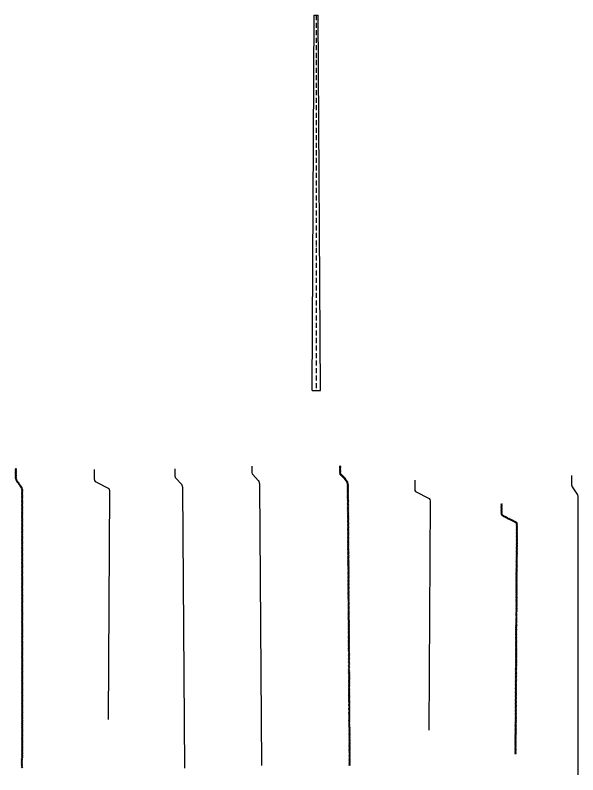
# Model space of a CAD drawing. Header units: metres. Extents: x -423681 to 482285, y -10923 to 168764.
# Drawn here: x 60613 to 87616, y -10923 to 25516 of the extents above; entities that cross this region are included whole.
import ezdxf

# ---------------------------------------------------------------- set-up
doc = ezdxf.new("R2010")
doc.units = ezdxf.units.M
doc.linetypes.add('ACAD_ISO10W100', pattern=[18, 12, -3, 0, -3])

# ---------------------------------------------------------------- blocks, each defined once
blk = doc.blocks.new('cot 16')
at = {"color": 3}
for p, q in [((482717, -147602), (482824, -129602)), ((482824, -129602), (483014, -129602)), ((483120, -147602), (483014, -129602)), ((482717, -147602), (483120, -147602))]:
    blk.add_line(p, q, dxfattribs=at)
at = {"color": 8, "linetype": 'ACAD_ISO10W100', "ltscale": 20}
blk.add_line((482919, -129602), (482919, -147602), dxfattribs=at)

msp = doc.modelspace()

# ---------------------------------------------------------------- hatches: boundary and pattern name
at = {"ltscale": 250}
h = msp.add_hatch(dxfattribs=at)
h.set_pattern_fill('ANSI37', color=8, scale=250, style=0)
h.set_pattern_definition([(45, (-382360.698, 97810.71), (-22.097087, 22.097087), []), (135, (-382360.698, 97810.71), (-22.097087, -22.097087), [])])
edge = h.paths.add_edge_path()
edge.add_line((60972, -10594), (60912, -10594))
edge.add_line((60912, -10594), (60916, 2764))
edge.add_arc((60777, 2764), 138, 0, 38.7332)
edge.add_line((60885, 2850), (60657, 3186))
edge.add_arc((60812, 3310), 198, 180.3772, 218.7313, ccw=False)
edge.add_line((60613, 3309), (60613, 3766))
edge.add_line((60613, 3766), (60673, 3766))
edge.add_line((60673, 3766), (60673, 3319))
edge.add_arc((60819, 3312), 147, 177.2872, 217.703)
edge.add_line((60704, 3222), (60942, 2874))
edge.add_arc((60777, 2764), 198, 3.9129, 33.7853, ccw=False)
edge.add_line((60975, 2777), (60972, -10594))
h = msp.add_hatch(dxfattribs=at)
h.set_pattern_fill('ANSI37', color=8, scale=250, style=0)
h.set_pattern_definition([(135, (521815.334, 98115.52), (22.097087, 22.097087), []), (45, (521815.334, 98115.52), (22.097087, -22.097087), [])])
edge = h.paths.add_edge_path()
edge.add_line((76694, -10470), (76639, -10470))
edge.add_line((76639, -10470), (76550, 2979))
edge.add_arc((76012, 2918), 542, 6.4759, 25.9885)
edge.add_line((76499, 3155), (76227, 3445))
edge.add_arc((76350, 3565), 172, 174.3364, 224.1897, ccw=False)
edge.add_line((76180, 3582), (76180, 3891))
edge.add_line((76180, 3891), (76240, 3891))
edge.add_line((76240, 3891), (76240, 3584))
edge.add_arc((76358, 3572), 120, 174.1309, 232.0549)
edge.add_line((76285, 3478), (76546, 3193))
edge.add_arc((76052, 2927), 561, 5.3052, 28.2759, ccw=False)
edge.add_line((76610, 2979), (76694, -10470))
h = msp.add_hatch(dxfattribs=at)
h.set_pattern_fill('ANSI37', color=8, scale=250, style=0)
h.set_pattern_definition([(45, (-356603.104, 96123.612), (-22.097087, 22.097087), []), (135, (-356603.104, 96123.612), (-22.097087, -22.097087), [])])
edge = h.paths.add_edge_path()
edge.add_line((84656, -9920), (84596, -9920))
edge.add_line((84596, -9920), (84663, 1075))
edge.add_arc((84525, 1076), 138, 359.4773, 398.7294)
edge.add_line((84633, 1163), (83972, 1499))
edge.add_arc((84127, 1623), 198, 180.3772, 218.7313, ccw=False)
edge.add_line((83928, 1622), (83928, 2079))
edge.add_line((83928, 2079), (83988, 2079))
edge.add_line((83988, 2079), (83988, 1632))
edge.add_arc((84135, 1625), 147, 177.2872, 217.703)
edge.add_line((84019, 1535), (84680, 1200))
edge.add_arc((84525, 1076), 198, 0.0791, 38.7332, ccw=False)
edge.add_line((84723, 1076), (84656, -9920))

# ---------------------------------------------------------------- linework, layer by layer
at = {"color": 7, "ltscale": 250}
for points in [[(64403, 3722), (64403, 3267, 0.170633), (64447, 3143), (65108, 2806, -0.170633), (65139, 2720), (65072, -8277)], [(68275, 3751), (68275, 3442, 0.221023), (68322, 3306), (68594, 3016, -0.085346), (68646, 2839), (68734, -10609)], [(71974, 3887), (71974, 3581, 0.258264), (72020, 3475), (72280, 3190, -0.100565), (72345, 2976), (72428, -10473)], [(87314, 3436), (87314, 2981, 0.170633), (87344, 2894), (87573, 2558, -0.170633), (87616, 2434), (87613, -10923)], [(79792, 3215), (79792, 2759, 0.170633), (79822, 2672), (80483, 2336, -0.170633), (80527, 2212), (80460, -8785)]]:
    msp.add_lwpolyline(points, format="xyb", dxfattribs=at)

# ---------------------------------------------------------------- block references
at = {"color": 1, "ltscale": 250}
msp.add_blockref('cot 16', (-407857, 155117), dxfattribs=at)

doc.saveas('drawing.dxf')
